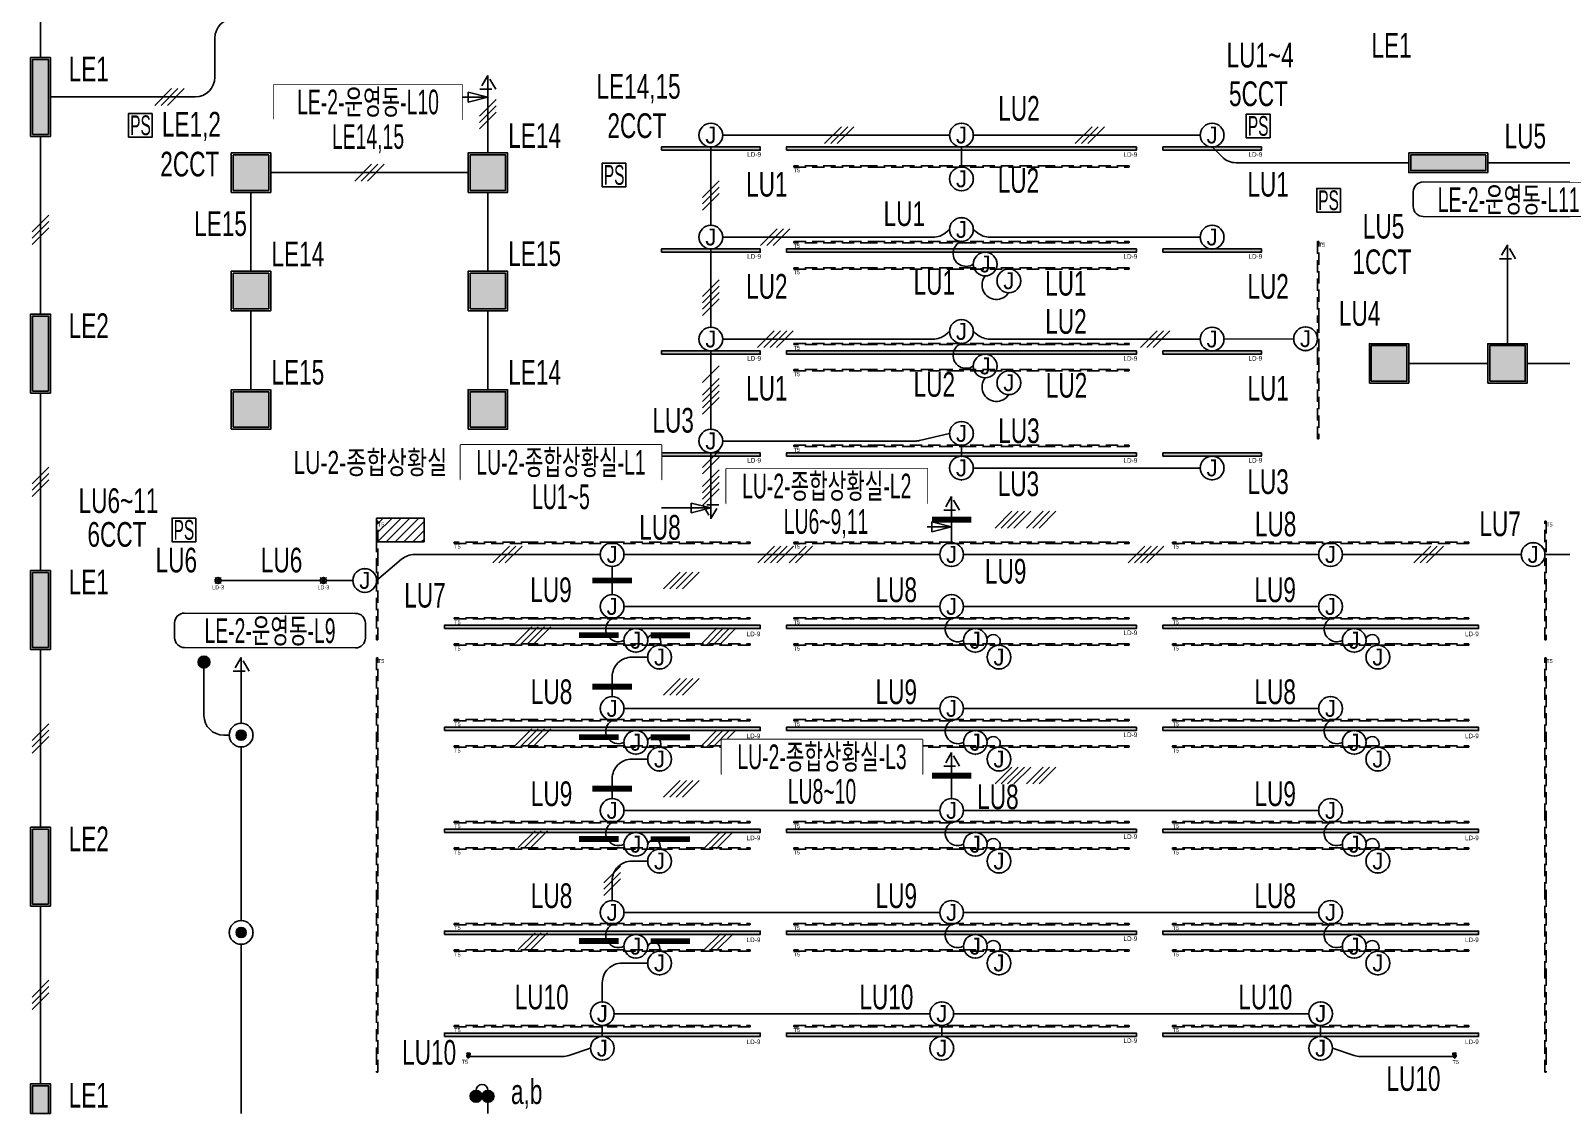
# Model space of a CAD drawing. Header units: millimetres. Extents: x 86947 to 500447, y -530175 to 1059536.
# Drawn here: x 300700 to 323969, y -170650 to -154191 of the extents above; entities that cross this region are included whole.
import ezdxf
from ezdxf.enums import TextEntityAlignment as Align
from ezdxf.xclip import XClip

# ---------------------------------------------------------------- set-up
doc = ezdxf.new("R2010")
doc.units = ezdxf.units.MM
doc.header["$LTSCALE"] = 150
doc.header["$XCLIPFRAME"] = 2
doc.set_wipeout_variables(frame=1)
for name, pattern in [('D1', [3, 1, -1, 1]), ('DASHDOT', [25.4, 12.7, -6.35, 0, -6.35]), ('DASHED2', [0.375, 0.25, -0.125]), ('DH-HID2', [1.2, 0.8, -0.4])]:
    doc.linetypes.add(name, pattern=pattern)
for name, color, linetype in [('------01 Distribution Panel', 3, 'Continuous'), ('------01 Distribution Panel_UPS_Emgency', 232, 'Continuous'), ('------03 Lighting Fixture', 3, 'Continuous'), ('------04 Lighting Switch', 2, 'Continuous'), ('------04 Number of Strands (가닥수)', 1, 'Continuous'), ('-----20 General Symbol', 3, 'Continuous'), ('-----21 Embeded Wire in Ceiling or Wall', 4, 'Continuous'), ('-----23 Concealed or Exposed Wire', 4, 'D1'), ('-----29 Indicator', 1, 'Continuous'), ('6', 6, 'Continuous'), ('e', 1, 'Continuous'), ('ELE4', 3, 'Continuous'), ('FU-FURM', 1, 'DH-HID2'), ('I-C-LIGHT', 10, 'Continuous'), ('I-C-MAIN', 4, 'Continuous')]:
    doc.layers.add(name, color=color, linetype=linetype)
doc.styles.add('ELEC', font='')
doc.styles.get('ELEC').set_extended_font_data('Dotum')

# ---------------------------------------------------------------- blocks, each defined once
blk = doc.blocks.new('*U15')
blk.add_lwpolyline([(150, 0), (-150, 0), (-150, -300), (150, -300)], close=True)
at = {"style": 'ELEC', "width": 0.6}
blk.add_text('PS', height=250, dxfattribs=at).set_placement((0, -150), align=Align.MIDDLE)
blk = doc.blocks.new('*U12')
h = blk.add_hatch(color=256)
edge = h.paths.add_edge_path()
edge.add_arc((0, -75), 75, 0, 360)
blk.add_circle((0, -75), 75)
blk = doc.blocks.new('E16')
at = {"linetype": 'Continuous'}
h = blk.add_hatch(color=256, dxfattribs=at)
h.dxf.hatch_style = 1
h.paths.add_polyline_path([(570, -120), (570, 120), (-570, 120), (-570, -120)])
blk.add_lwpolyline([(600, 150), (-600, 150), (-600, -150), (600, -150)], close=True, dxfattribs=at)
at = {"color": 1, "linetype": 'Continuous'}
blk.add_lwpolyline([(570, 120), (-570, 120), (-570, -120), (570, -120)], close=True, dxfattribs=at)
blk = doc.blocks.new('E21')
h = blk.add_hatch(color=256)
h.dxf.hatch_style = 1
h.paths.add_polyline_path([(-270, 270), (-270, -270), (270, -270), (270, 270)])
blk.add_lwpolyline([(-300, -300), (300, -300), (300, 300), (-300, 300)], close=True)
at = {"color": 1, "linetype": 'Continuous'}
blk.add_lwpolyline([(-270, -270), (270, -270), (270, 270), (-270, 270)], close=True, dxfattribs=at)
blk = doc.blocks.new('D02')
at = {"linetype": 'Continuous'}
for radius in [150, 64.3]:
    blk.add_circle((0, 0), radius, dxfattribs=at)
for p in [(-150, 0), (0, 150), (150, 0), (0, -150)]:
    blk.add_point(p)
blk = doc.blocks.new('G07-1')
blk.add_hatch(color=256).paths.add_polyline_path([(64, 0, 1), (-64, 0, 1)])
blk.add_blockref('D02', (0, 0))
blk = doc.blocks.new('O04')
blk.add_circle((0, 0), 150)
for p in [(-150, 0), (0, 150), (150, 0), (0, -150)]:
    blk.add_point(p)
at = {"style": 'ELEC'}
blk.add_text('J', height=214, dxfattribs=at).set_placement((0, 0), align=Align.MIDDLE)
blk = doc.blocks.new('*U13')
h = blk.add_hatch(color=256)
edge = h.paths.add_edge_path()
edge.add_arc((-75, -75), 75, 0, 360)
h = blk.add_hatch(color=256)
edge = h.paths.add_edge_path()
edge.add_arc((75, -75), 75, 0, 360)
for centre in [(-75, -75), (75, -75)]:
    blk.add_circle(centre, 75)
blk.add_arc((0, 0), 75, 0, 180)
blk.add_point((150, -75))
blk = doc.blocks.new('O07')
blk.add_lwpolyline([(0, -100), (173, 0), (0, 100)], close=True)
blk = doc.blocks.new('*U44')
at = {"color": 0}
for p, q in [((-186, -106), (26, 106)), ((-106, -106), (106, 106)), ((-26, -106), (186, 106))]:
    blk.add_line(p, q, dxfattribs=at)
blk = doc.blocks.new('*U49')
at = {"color": 0}
for p, q in [((-346, -106), (-134, 106)), ((-266, -106), (-54, 106)), ((-186, -106), (26, 106)), ((-106, -106), (106, 106)), ((54, -106), (266, 106)), ((134, -106), (346, 106))]:
    blk.add_line(p, q, dxfattribs=at)
blk = doc.blocks.new('*U47')
at = {"color": 0}
for p, q in [((-226, -106), (-14, 106)), ((-146, -106), (66, 106)), ((-66, -106), (146, 106)), ((14, -106), (226, 106))]:
    blk.add_line(p, q, dxfattribs=at)
blk = doc.blocks.new('*U50')
at = {"color": 0}
for p, q in [((-386, -106), (-174, 106)), ((-306, -106), (-94, 106)), ((-226, -106), (-14, 106)), ((-146, -106), (66, 106)), ((14, -106), (226, 106)), ((94, -106), (306, 106)), ((174, -106), (386, 106))]:
    blk.add_line(p, q, dxfattribs=at)
blk = doc.blocks.new('*U46')
at = {"color": 0}
for p, q in [((-306, -106), (-94, 106)), ((-226, -106), (-14, 106)), ((-146, -106), (66, 106)), ((-66, -106), (146, 106)), ((94, -106), (306, 106))]:
    blk.add_line(p, q, dxfattribs=at)
blk = doc.blocks.new('A02')
h = blk.add_hatch()
h.set_pattern_fill('ANSI31', color=256, scale=25, style=0)
h.set_pattern_definition([(45, (-2000, -19200), (-56.1266, 56.1266), [])])
h.paths.add_polyline_path([(-300, 300), (-300, 0), (300, 0), (300, 300)])
blk.add_lwpolyline([(300, 0), (-300, 0), (-300, 300), (300, 300)], close=True)
blk = doc.blocks.new('line lt2')
at = {"layer": 'I-C-LIGHT', "ltscale": 0.3, "true_color": 0xfeeab9}
h = blk.add_hatch(color=254, dxfattribs=at)
h.dxf.hatch_style = 1
h.paths.add_polyline_path([(1471994, 279764), (1477314, 279764), (1477314, 279814), (1471994, 279814)])
at = {"layer": 'I-C-LIGHT', "color": 251, "ltscale": 0.3}
blk.add_lwpolyline([(1471994, 279764), (1477314, 279764), (1477314, 279814), (1471994, 279814)], close=True, dxfattribs=at)
at = {"layer": 'I-C-MAIN'}
for points in [[(1471994, 279814), (1477314, 279814)], [(1471994, 279764), (1477314, 279764)]]:
    blk.add_lwpolyline(points, dxfattribs=at)
at = {"color": 9, "insert": (1477117, 279735), "char_height": 70, "width": 560.53, "attachment_point": 1, "line_spacing_factor": 0.45, "style": 'ELEC'}
blk.add_mtext('LD-9', dxfattribs=at)
blk = doc.blocks.new('A$C092A2ABF')
at = {"layer": 'ELE4', "color": 1, "ltscale": 10}
blk.add_lwpolyline([(6, 11), (6, 0), (32, 0), (32, 11)], close=True, dxfattribs=at)
blk.add_circle((19, 26), 11.2, dxfattribs=at)
for centre, start, end in [((-5, 21), 318.5135, 357.6446), ((43, 21), 182.3554, 221.4865)]:
    blk.add_arc(centre, 14.5, start, end, dxfattribs=at)
at = {"layer": 'FU-FURM', "linetype": 'DASHDOT', "ltscale": 30}
for p, q in [((0, 26), (39, 26)), ((19, 6), (19, 45))]:
    blk.add_line(p, q, dxfattribs=at)
blk = doc.blocks.new('LD-3')
at = {"layer": 'I-C-LIGHT', "color": 1}
for p, q in [((851536, 286856), (851443, 286950)), ((851536, 286950), (851443, 286856))]:
    blk.add_line(p, q, dxfattribs=at)
at = {"layer": 'I-C-LIGHT', "color": 5}
for radius in [46.2, 21.1, 15.8]:
    blk.add_circle((851490, 286903), radius, dxfattribs=at)
at = {"layer": 'I-C-LIGHT', "color": 251}
blk.add_circle((851490, 286903), 15, dxfattribs=at)
at = {"layer": 'I-C-LIGHT', "color": 9, "insert": (851490, 286799), "char_height": 60, "width": 195.11, "attachment_point": 5, "style": 'ELEC'}
blk.add_mtext('LD-3', dxfattribs=at)

msp = doc.modelspace()

# ---------------------------------------------------------------- hatches: boundary and pattern name
at = {"layer": 'I-C-LIGHT', "ltscale": 0.3, "true_color": 0xfeeab9}
h = msp.add_hatch(color=254, dxfattribs=at)
h.dxf.hatch_style = 1
h.paths.add_polyline_path([(310290, -155960), (310290, -156010), (311790, -156010), (311790, -155960)])
h = msp.add_hatch(color=254, dxfattribs=at)
h.dxf.hatch_style = 1
h.paths.add_polyline_path([(317911, -155960), (317911, -156010), (319410, -156010), (319410, -155960)])
h = msp.add_hatch(color=254, dxfattribs=at)
h.dxf.hatch_style = 1
h.paths.add_polyline_path([(310290, -157510), (310290, -157560), (311790, -157560), (311790, -157510)])
h = msp.add_hatch(color=254, dxfattribs=at)
h.dxf.hatch_style = 1
h.paths.add_polyline_path([(317911, -157510), (317911, -157560), (319410, -157560), (319410, -157510)])
h = msp.add_hatch(color=254, dxfattribs=at)
h.dxf.hatch_style = 1
h.paths.add_polyline_path([(310290, -159060), (310290, -159110), (311790, -159110), (311790, -159060)])
h = msp.add_hatch(color=254, dxfattribs=at)
h.dxf.hatch_style = 1
h.paths.add_polyline_path([(317911, -159060), (317911, -159110), (319410, -159110), (319410, -159060)])
h = msp.add_hatch(color=254, dxfattribs=at)
h.dxf.hatch_style = 1
h.paths.add_polyline_path([(310290, -160610), (310290, -160660), (311790, -160660), (311790, -160610)])
h = msp.add_hatch(color=254, dxfattribs=at)
h.dxf.hatch_style = 1
h.paths.add_polyline_path([(317911, -160610), (317911, -160660), (319410, -160660), (319410, -160610)])
h = msp.add_hatch(color=254, dxfattribs=at)
h.dxf.hatch_style = 1
h.paths.add_polyline_path([(306990, -163280), (311790, -163280), (311790, -163230), (306990, -163230)])
h = msp.add_hatch(color=254, dxfattribs=at)
h.dxf.hatch_style = 1
h.paths.add_polyline_path([(317910, -163280), (322710, -163280), (322710, -163230), (317910, -163230)])
h = msp.add_hatch(color=254, dxfattribs=at)
h.dxf.hatch_style = 1
h.paths.add_polyline_path([(306990, -164830), (311790, -164830), (311790, -164780), (306990, -164780)])
h = msp.add_hatch(color=254, dxfattribs=at)
h.dxf.hatch_style = 1
h.paths.add_polyline_path([(317910, -164830), (322710, -164830), (322710, -164780), (317910, -164780)])
h = msp.add_hatch(color=254, dxfattribs=at)
h.dxf.hatch_style = 1
h.paths.add_polyline_path([(306990, -166380), (311790, -166380), (311790, -166330), (306990, -166330)])
h = msp.add_hatch(color=254, dxfattribs=at)
h.dxf.hatch_style = 1
h.paths.add_polyline_path([(317910, -166380), (322710, -166380), (322710, -166330), (317910, -166330)])
h = msp.add_hatch(color=254, dxfattribs=at)
h.dxf.hatch_style = 1
h.paths.add_polyline_path([(306990, -167930), (311790, -167930), (311790, -167880), (306990, -167880)])
h = msp.add_hatch(color=254, dxfattribs=at)
h.dxf.hatch_style = 1
h.paths.add_polyline_path([(317910, -167930), (322710, -167930), (322710, -167880), (317910, -167880)])
h = msp.add_hatch(color=254, dxfattribs=at)
h.dxf.hatch_style = 1
h.paths.add_polyline_path([(306990, -169480), (311790, -169480), (311790, -169430), (306990, -169430)])
h = msp.add_hatch(color=254, dxfattribs=at)
h.dxf.hatch_style = 1
h.paths.add_polyline_path([(317910, -169480), (322710, -169480), (322710, -169430), (317910, -169430)])

# ---------------------------------------------------------------- linework, layer by layer
at = {"layer": '------01 Distribution Panel', "color": 1, "elevation": 0}
for points in [[(304402, -155538), (307257, -155538), (307257, -155013), (304402, -155013)], [(307235, -161015), (310289, -161015), (310289, -160490), (307235, -160490)], [(311275, -161377), (314330, -161377), (314330, -160852), (311275, -160852)], [(311203, -165492), (314257, -165492), (314257, -164967), (311203, -164967)]]:
    msp.add_lwpolyline(points, close=True, dxfattribs=at)
at = {"layer": '-----21 Embeded Wire in Ceiling or Wall'}
for p, q in [((303500, -154900), (303500, -154305)), ((301000, -155200), (303200, -155200)), ((303335, -163880), (303335, -164600)), ((303720, -164900), (303635, -164900))]:
    msp.add_line(p, q, dxfattribs=at)
at = {"layer": '-----21 Embeded Wire in Ceiling or Wall', "elevation": 0}
for points in [[(300850, -151900), (300850, -154600)], [(307650, -156050), (307650, -154875)], [(300850, -155800), (300850, -158500)], [(311220, -155780), (314670, -155780)], [(315030, -155780), (318480, -155780)], [(311040, -155960), (311040, -157150)], [(314850, -155960), (314850, -156265)], [(304350, -156350), (307350, -156350)], [(322850, -156200), (325450, -156200)], [(304050, -156650), (304050, -157850)], [(307650, -156650), (307650, -157850)], [(311040, -157510), (311040, -158700)], [(323150, -158950), (323150, -157450)], [(304050, -158450), (304050, -159650)], [(307650, -159650), (307650, -158450)], [(318840, -158880), (319900, -158875)], [(311040, -159060), (311040, -160250)], [(321650, -159250), (322850, -159250)], [(323450, -159250), (324650, -159250)], [(300850, -159700), (300850, -162400)], [(314850, -160495), (314850, -160660)], [(311040, -160610), (311040, -161610)], [(315030, -160840), (318480, -160840)], [(314700, -161975), (314700, -161275)], [(309720, -162155), (314520, -162155)], [(314880, -162155), (320280, -162155)], [(320640, -162155), (323360, -162155)], [(309540, -162335), (309540, -162765)], [(303596, -162550), (305104, -162550)], [(305196, -162550), (305600, -162550)], [(309720, -162945), (314520, -162945)], [(314880, -162945), (320280, -162945)], [(300850, -163600), (300850, -166300)], [(303900, -164720), (303900, -163720)], [(309720, -164495), (314520, -164495)], [(314880, -164495), (320280, -164495)], [(303900, -165080), (303900, -167720)], [(314700, -165865), (314700, -165165)], [(309720, -166045), (314520, -166045)], [(314880, -166045), (320280, -166045)], [(300850, -167500), (300850, -170200)], [(309720, -167595), (314520, -167595)], [(314880, -167595), (320280, -167595)], [(303900, -168080), (303900, -170650)], [(309570, -169135), (314370, -169135)], [(314730, -169135), (320130, -169135)], [(309390, -169315), (309390, -169480)], [(314550, -169315), (314550, -169480)], [(320310, -169315), (320310, -169480)], [(307652, -170650), (307652, -170480)]]:
    msp.add_lwpolyline(points, dxfattribs=at)
for points in [[(318660, -155960), (318813, -156112, 0.198841), (319025, -156200), (321650, -156200)], [(311220, -157330), (314421, -157330, 0.169387), (314607, -157265), (314670, -157215)], [(315030, -157215), (315093, -157265, 0.169387), (315279, -157330), (315279, -157330), (318480, -157330)], [(314850, -157395, 1.131986), (315030, -157740)], [(315210, -157920, 1.052583), (315570, -158175)], [(311220, -158880), (314421, -158880, 0.169387), (314607, -158815), (314670, -158765)], [(315030, -158765), (315093, -158815, 0.169387), (315279, -158880), (315279, -158880), (318480, -158880)], [(314850, -158945, 1.131986), (315030, -159290)], [(315210, -159470, 1.052583), (315570, -159725)], [(311220, -160430), (314143, -160430, 0.057317), (314211, -160422), (314670, -160315)], [(309360, -162155), (306535, -162155, 0.178067), (306340, -162226), (305960, -162550)], [(323720, -162155), (324800, -162155, -0.414214), (325100, -162455), (325100, -162504)], [(309540, -163125, 0.980226), (309720, -163460)], [(314700, -163125, 0.980226), (314880, -163460)], [(320460, -163125, 0.980226), (320640, -163460)], [(310260, -163535, 1.040999), (310082, -163425)], [(315420, -163535, 1.040999), (315242, -163425)], [(321180, -163535, 1.040999), (321002, -163425)], [(310080, -163715), (309840, -163715, 0.414214), (309540, -164015), (309540, -164315)], [(309540, -164675, 0.980226), (309720, -165010)], [(314700, -164675, 0.980226), (314880, -165010)], [(320460, -164675, 0.980226), (320640, -165010)], [(310260, -165085, 1.040999), (310082, -164975)], [(315420, -165085, 1.040999), (315242, -164975)], [(321180, -165085, 1.040999), (321002, -164975)], [(310080, -165265), (309840, -165265, 0.414214), (309540, -165565), (309540, -165865)], [(309540, -166225, 0.980226), (309720, -166560)], [(314700, -166225, 0.980226), (314880, -166560)], [(320460, -166225, 0.980226), (320640, -166560)], [(310260, -166635, 1.086726), (310080, -166560)], [(315420, -166635, 1.040999), (315242, -166525)], [(321180, -166635, 1.040999), (321002, -166525)], [(310080, -166815), (309840, -166815, 0.414214), (309540, -167115), (309540, -167415)], [(309540, -167775, 0.980226), (309720, -168110)], [(314700, -167775, 0.980226), (314880, -168110)], [(320460, -167775, 0.980226), (320640, -168110)], [(310260, -168185, 0.992299), (310080, -168110)], [(315420, -168185, 1.040999), (315242, -168075)], [(321180, -168185, 1.040999), (321002, -168075)], [(310080, -168365), (309690, -168365, 0.414214), (309390, -168665), (309390, -168955)], [(307374, -169784), (308787, -169784, 0.079837), (308881, -169769), (309210, -169660)], [(322326, -169784), (320913, -169784, -0.079837), (320819, -169769), (320490, -169660)]]:
    msp.add_lwpolyline(points, format="xyb", dxfattribs=at)
at = {"layer": '-----21 Embeded Wire in Ceiling or Wall'}
for centre, start, end in [((303800, -154305), 90, 180), ((303200, -154900), 270, 0), ((303635, -164600), 180, 270)]:
    msp.add_arc(centre, 300, start, end, dxfattribs=at)
at = {"layer": '-----29 Indicator'}
msp.add_line((307650, -155203), (307257, -155203), dxfattribs=at)
at = {"layer": '-----29 Indicator', "color": 1}
for p, q in [((307650, -155203), (307350, -155128)), ((307350, -155128), (307350, -155278)), ((307350, -155278), (307650, -155203)), ((311040, -161447), (310740, -161372)), ((310740, -161372), (310740, -161522)), ((310740, -161522), (311040, -161447))]:
    msp.add_line(p, q, dxfattribs=at)
at = {"color": 1, "linetype": 'Continuous', "elevation": 0}
for points in [[(321718, -156867, 0.414214), (321868, -157017), (324468, -157022, 0.414214), (324618, -156872), (324618, -156647, 0.414214), (324468, -156497), (321868, -156492, 0.414214), (321718, -156642)], [(302889, -163419, 0.414214), (303039, -163569), (305639, -163574, 0.414214), (305789, -163424), (305789, -163199, 0.414214), (305639, -163049), (303039, -163044, 0.414214), (302889, -163194)]]:
    msp.add_lwpolyline(points, format="xyb", close=True, dxfattribs=at)
at = {"layer": 'e', "elevation": 0}
for points in [[(316500, -161625, 0, 0, 0), (315000, -161625, 90, 90, 0), (314400, -161625, 0, 0, 0)], [(311340, -162550, 0, 0, 0), (309840, -162550, 90, 90, 0), (309240, -162550, 0, 0, 0)], [(307538, -163381, 0, 0, 0), (309038, -163381, 90, 90, 0), (309638, -163381, 0, 0, 0)], [(312225, -163382, 0, 0, 0), (310725, -163382, 90, 90, 0), (310125, -163382, 0, 0, 0)], [(311340, -164165, 0, 0, 0), (309840, -164165, 90, 90, 0), (309240, -164165, 0, 0, 0)], [(307538, -164931, 0, 0, 0), (309038, -164931, 90, 90, 0), (309638, -164931, 0, 0, 0)], [(312225, -164932, 0, 0, 0), (310725, -164932, 90, 90, 0), (310125, -164932, 0, 0, 0)], [(311340, -165715, 0, 0, 0), (309840, -165715, 90, 90, 0), (309240, -165715, 0, 0, 0)], [(316500, -165515, 0, 0, 0), (315000, -165515, 90, 90, 0), (314400, -165515, 0, 0, 0)], [(307538, -166481, 0, 0, 0), (309038, -166481, 90, 90, 0), (309638, -166481, 0, 0, 0)], [(312225, -166482, 0, 0, 0), (310725, -166482, 90, 90, 0), (310125, -166482, 0, 0, 0)], [(307538, -168031, 0, 0, 0), (309038, -168031, 90, 90, 0), (309638, -168031, 0, 0, 0)], [(312225, -168032, 0, 0, 0), (310725, -168032, 90, 90, 0), (310125, -168032, 0, 0, 0)]]:
    msp.add_lwpolyline(points, format="xyseb", dxfattribs=at)
at = {"layer": 'I-C-LIGHT', "color": 251, "ltscale": 0.3, "elevation": 0}
for points in [[(310290, -156010), (311790, -156010), (311790, -155960), (310290, -155960), (310290, -156010)], [(317911, -156010), (319410, -156010), (319410, -155960), (317911, -155960), (317911, -156010)], [(310290, -157560), (311790, -157560), (311790, -157510), (310290, -157510), (310290, -157560)], [(317911, -157560), (319410, -157560), (319410, -157510), (317911, -157510), (317911, -157560)], [(310290, -159110), (311790, -159110), (311790, -159060), (310290, -159060), (310290, -159110)], [(317911, -159110), (319410, -159110), (319410, -159060), (317911, -159060), (317911, -159110)], [(310290, -160660), (311790, -160660), (311790, -160610), (310290, -160610), (310290, -160660)]]:
    msp.add_lwpolyline(points, dxfattribs=at)
at = {"layer": 'I-C-LIGHT', "linetype": 'DASHED2', "ltscale": 5, "elevation": 0}
for points in [[(312300, -156265), (313500, -156265), (313500, -156245), (312300, -156245)], [(313500, -156265), (314700, -156265), (314700, -156245), (313500, -156245)], [(314700, -156265), (315000, -156265), (315000, -156245), (314700, -156245)], [(315000, -156265), (316200, -156265), (316200, -156245), (315000, -156245)], [(316200, -156265), (317400, -156265), (317400, -156245), (316200, -156245)], [(312300, -157395), (313500, -157395), (313500, -157415), (312300, -157415)], [(313500, -157395), (314700, -157395), (314700, -157415), (313500, -157415)], [(314700, -157395), (315000, -157395), (315000, -157415), (314700, -157415)], [(315000, -157395), (316200, -157395), (316200, -157415), (315000, -157415)], [(316200, -157395), (317400, -157395), (317400, -157415), (316200, -157415)], [(320260, -157397), (320260, -158597), (320280, -158597), (320280, -157397)], [(312300, -157815), (313500, -157815), (313500, -157795), (312300, -157795)], [(313500, -157815), (314700, -157815), (314700, -157795), (313500, -157795)], [(314700, -157815), (315000, -157815), (315000, -157795), (314700, -157795)], [(315000, -157815), (316200, -157815), (316200, -157795), (315000, -157795)], [(316200, -157815), (317400, -157815), (317400, -157795), (316200, -157795)], [(320260, -159197), (320260, -158597), (320280, -158597), (320280, -159197)], [(312300, -158945), (313500, -158945), (313500, -158965), (312300, -158965)], [(313500, -158945), (314700, -158945), (314700, -158965), (313500, -158965)], [(314700, -158945), (315000, -158945), (315000, -158965), (314700, -158965)], [(315000, -158945), (316200, -158945), (316200, -158965), (315000, -158965)], [(316200, -158945), (317400, -158945), (317400, -158965), (316200, -158965)], [(312300, -159365), (313500, -159365), (313500, -159345), (312300, -159345)], [(313500, -159365), (314700, -159365), (314700, -159345), (313500, -159345)], [(314700, -159365), (315000, -159365), (315000, -159345), (314700, -159345)], [(315000, -159365), (316200, -159365), (316200, -159345), (315000, -159345)], [(316200, -159365), (317400, -159365), (317400, -159345), (316200, -159345)], [(320260, -160397), (320260, -159197), (320280, -159197), (320280, -160397)], [(312300, -160495), (313500, -160495), (313500, -160515), (312300, -160515)], [(313500, -160495), (314700, -160495), (314700, -160515), (313500, -160515)], [(314700, -160495), (315000, -160495), (315000, -160515), (314700, -160515)], [(315000, -160495), (316200, -160495), (316200, -160515), (315000, -160515)], [(316200, -160495), (317400, -160495), (317400, -160515), (316200, -160515)], [(305980, -162250), (305980, -161650), (305960, -161650), (305960, -162250)], [(323720, -162250), (323720, -161650), (323740, -161650), (323740, -162250)], [(307140, -161985), (308340, -161985), (308340, -161965), (307140, -161965)], [(308340, -161985), (309540, -161985), (309540, -161965), (308340, -161965)], [(310740, -161985), (309540, -161985), (309540, -161965), (310740, -161965)], [(311640, -161985), (310740, -161985), (310740, -161965), (311640, -161965)], [(312300, -161985), (313500, -161985), (313500, -161965), (312300, -161965)], [(313500, -161985), (314700, -161985), (314700, -161965), (313500, -161965)], [(314700, -161985), (315000, -161985), (315000, -161965), (314700, -161965)], [(315000, -161985), (316200, -161985), (316200, -161965), (315000, -161965)], [(316200, -161985), (317400, -161985), (317400, -161965), (316200, -161965)], [(318060, -161985), (318960, -161985), (318960, -161965), (318060, -161965)], [(318960, -161985), (320160, -161985), (320160, -161965), (318960, -161965)], [(321360, -161985), (320160, -161985), (320160, -161965), (321360, -161965)], [(322560, -161985), (321360, -161985), (321360, -161965), (322560, -161965)], [(305980, -163450), (305980, -162250), (305960, -162250), (305960, -163450)], [(323720, -163450), (323720, -162250), (323740, -162250), (323740, -163450)], [(307140, -163135), (308340, -163135), (308340, -163115), (307140, -163115)], [(308340, -163135), (309540, -163135), (309540, -163115), (308340, -163115)], [(310740, -163135), (309540, -163135), (309540, -163115), (310740, -163115)], [(311640, -163135), (310740, -163135), (310740, -163115), (311640, -163115)], [(312300, -163115), (313500, -163115), (313500, -163135), (312300, -163135)], [(313500, -163115), (314700, -163115), (314700, -163135), (313500, -163135)], [(314700, -163115), (315000, -163115), (315000, -163135), (314700, -163135)], [(315000, -163115), (316200, -163115), (316200, -163135), (315000, -163135)], [(316200, -163115), (317400, -163115), (317400, -163135), (316200, -163135)], [(318060, -163135), (318960, -163135), (318960, -163115), (318060, -163115)], [(318960, -163135), (320160, -163135), (320160, -163115), (318960, -163115)], [(321360, -163135), (320160, -163135), (320160, -163115), (321360, -163115)], [(322560, -163135), (321360, -163135), (321360, -163115), (322560, -163115)], [(307140, -163535), (308340, -163535), (308340, -163515), (307140, -163515)], [(308340, -163535), (309540, -163535), (309540, -163515), (308340, -163515)], [(310740, -163535), (309540, -163535), (309540, -163515), (310740, -163515)], [(311640, -163535), (310740, -163535), (310740, -163515), (311640, -163515)], [(312300, -163535), (313500, -163535), (313500, -163515), (312300, -163515)], [(313500, -163535), (314700, -163535), (314700, -163515), (313500, -163515)], [(314700, -163535), (315000, -163535), (315000, -163515), (314700, -163515)], [(315000, -163535), (316200, -163535), (316200, -163515), (315000, -163515)], [(316200, -163535), (317400, -163535), (317400, -163515), (316200, -163515)], [(318060, -163535), (318960, -163535), (318960, -163515), (318060, -163515)], [(318960, -163535), (320160, -163535), (320160, -163515), (318960, -163515)], [(321360, -163535), (320160, -163535), (320160, -163515), (321360, -163515)], [(322560, -163535), (321360, -163535), (321360, -163515), (322560, -163515)], [(305980, -164925), (305980, -163725), (305960, -163725), (305960, -164925)], [(323720, -164925), (323720, -163725), (323740, -163725), (323740, -164925)], [(307140, -164685), (308340, -164685), (308340, -164665), (307140, -164665)], [(308340, -164685), (309540, -164685), (309540, -164665), (308340, -164665)], [(310740, -164685), (309540, -164685), (309540, -164665), (310740, -164665)], [(311640, -164685), (310740, -164685), (310740, -164665), (311640, -164665)], [(312300, -164665), (313500, -164665), (313500, -164685), (312300, -164685)], [(313500, -164665), (314700, -164665), (314700, -164685), (313500, -164685)], [(314700, -164665), (315000, -164665), (315000, -164685), (314700, -164685)], [(315000, -164665), (316200, -164665), (316200, -164685), (315000, -164685)], [(316200, -164665), (317400, -164665), (317400, -164685), (316200, -164685)], [(318060, -164685), (318960, -164685), (318960, -164665), (318060, -164665)], [(318960, -164685), (320160, -164685), (320160, -164665), (318960, -164665)], [(321360, -164685), (320160, -164685), (320160, -164665), (321360, -164665)], [(322560, -164685), (321360, -164685), (321360, -164665), (322560, -164665)], [(305980, -166125), (305980, -164925), (305960, -164925), (305960, -166125)], [(323720, -166125), (323720, -164925), (323740, -164925), (323740, -166125)], [(307140, -165085), (308340, -165085), (308340, -165065), (307140, -165065)], [(308340, -165085), (309540, -165085), (309540, -165065), (308340, -165065)], [(310740, -165085), (309540, -165085), (309540, -165065), (310740, -165065)], [(311640, -165085), (310740, -165085), (310740, -165065), (311640, -165065)], [(312300, -165085), (313500, -165085), (313500, -165065), (312300, -165065)], [(313500, -165085), (314700, -165085), (314700, -165065), (313500, -165065)], [(314700, -165085), (315000, -165085), (315000, -165065), (314700, -165065)], [(315000, -165085), (316200, -165085), (316200, -165065), (315000, -165065)], [(316200, -165085), (317400, -165085), (317400, -165065), (316200, -165065)], [(318060, -165085), (318960, -165085), (318960, -165065), (318060, -165065)], [(318960, -165085), (320160, -165085), (320160, -165065), (318960, -165065)], [(321360, -165085), (320160, -165085), (320160, -165065), (321360, -165065)], [(322560, -165085), (321360, -165085), (321360, -165065), (322560, -165065)], [(305980, -167325), (305980, -166125), (305960, -166125), (305960, -167325)], [(323720, -167325), (323720, -166125), (323740, -166125), (323740, -167325)], [(307140, -166235), (308340, -166235), (308340, -166215), (307140, -166215)], [(308340, -166235), (309540, -166235), (309540, -166215), (308340, -166215)], [(310740, -166235), (309540, -166235), (309540, -166215), (310740, -166215)], [(311640, -166235), (310740, -166235), (310740, -166215), (311640, -166215)], [(312300, -166215), (313500, -166215), (313500, -166235), (312300, -166235)], [(313500, -166215), (314700, -166215), (314700, -166235), (313500, -166235)], [(314700, -166215), (315000, -166215), (315000, -166235), (314700, -166235)], [(315000, -166215), (316200, -166215), (316200, -166235), (315000, -166235)], [(316200, -166215), (317400, -166215), (317400, -166235), (316200, -166235)], [(318060, -166235), (318960, -166235), (318960, -166215), (318060, -166215)], [(318960, -166235), (320160, -166235), (320160, -166215), (318960, -166215)], [(321360, -166235), (320160, -166235), (320160, -166215), (321360, -166215)], [(322560, -166235), (321360, -166235), (321360, -166215), (322560, -166215)], [(307140, -166635), (308340, -166635), (308340, -166615), (307140, -166615)], [(308340, -166635), (309540, -166635), (309540, -166615), (308340, -166615)], [(310740, -166635), (309540, -166635), (309540, -166615), (310740, -166615)], [(311640, -166635), (310740, -166635), (310740, -166615), (311640, -166615)], [(312300, -166635), (313500, -166635), (313500, -166615), (312300, -166615)], [(313500, -166635), (314700, -166635), (314700, -166615), (313500, -166615)], [(314700, -166635), (315000, -166635), (315000, -166615), (314700, -166615)], [(315000, -166635), (316200, -166635), (316200, -166615), (315000, -166615)], [(316200, -166635), (317400, -166635), (317400, -166615), (316200, -166615)], [(318060, -166635), (318960, -166635), (318960, -166615), (318060, -166615)], [(318960, -166635), (320160, -166635), (320160, -166615), (318960, -166615)], [(321360, -166635), (320160, -166635), (320160, -166615), (321360, -166615)], [(322560, -166635), (321360, -166635), (321360, -166615), (322560, -166615)], [(305980, -168525), (305980, -167325), (305960, -167325), (305960, -168525)], [(323720, -168525), (323720, -167325), (323740, -167325), (323740, -168525)], [(307140, -167785), (308340, -167785), (308340, -167765), (307140, -167765)], [(308340, -167785), (309540, -167785), (309540, -167765), (308340, -167765)], [(310740, -167785), (309540, -167785), (309540, -167765), (310740, -167765)], [(311640, -167785), (310740, -167785), (310740, -167765), (311640, -167765)], [(312300, -167765), (313500, -167765), (313500, -167785), (312300, -167785)], [(313500, -167765), (314700, -167765), (314700, -167785), (313500, -167785)], [(314700, -167765), (315000, -167765), (315000, -167785), (314700, -167785)], [(315000, -167765), (316200, -167765), (316200, -167785), (315000, -167785)], [(316200, -167765), (317400, -167765), (317400, -167785), (316200, -167785)], [(318060, -167785), (318960, -167785), (318960, -167765), (318060, -167765)], [(318960, -167785), (320160, -167785), (320160, -167765), (318960, -167765)], [(321360, -167785), (320160, -167785), (320160, -167765), (321360, -167765)], [(322560, -167785), (321360, -167785), (321360, -167765), (322560, -167765)], [(307140, -168185), (308340, -168185), (308340, -168165), (307140, -168165)], [(308340, -168185), (309540, -168185), (309540, -168165), (308340, -168165)], [(310740, -168185), (309540, -168185), (309540, -168165), (310740, -168165)], [(311640, -168185), (310740, -168185), (310740, -168165), (311640, -168165)], [(312300, -168185), (313500, -168185), (313500, -168165), (312300, -168165)], [(313500, -168185), (314700, -168185), (314700, -168165), (313500, -168165)], [(314700, -168185), (315000, -168185), (315000, -168165), (314700, -168165)], [(315000, -168185), (316200, -168185), (316200, -168165), (315000, -168165)], [(316200, -168185), (317400, -168185), (317400, -168165), (316200, -168165)], [(318060, -168185), (318960, -168185), (318960, -168165), (318060, -168165)], [(318960, -168185), (320160, -168185), (320160, -168165), (318960, -168165)], [(321360, -168185), (320160, -168185), (320160, -168165), (321360, -168165)], [(322560, -168185), (321360, -168185), (321360, -168165), (322560, -168165)], [(305980, -169725), (305980, -168525), (305960, -168525), (305960, -169725)], [(323720, -169725), (323720, -168525), (323740, -168525), (323740, -169725)], [(307140, -169335), (308340, -169335), (308340, -169315), (307140, -169315)], [(308340, -169335), (309540, -169335), (309540, -169315), (308340, -169315)], [(310740, -169335), (309540, -169335), (309540, -169315), (310740, -169315)], [(311640, -169335), (310740, -169335), (310740, -169315), (311640, -169315)], [(312300, -169315), (313500, -169315), (313500, -169335), (312300, -169335)], [(313500, -169315), (314700, -169315), (314700, -169335), (313500, -169335)], [(314700, -169315), (315000, -169315), (315000, -169335), (314700, -169335)], [(315000, -169315), (316200, -169315), (316200, -169335), (315000, -169335)], [(316200, -169315), (317400, -169315), (317400, -169335), (316200, -169335)], [(318060, -169335), (318960, -169335), (318960, -169315), (318060, -169315)], [(318960, -169335), (320160, -169335), (320160, -169315), (318960, -169315)], [(321360, -169335), (320160, -169335), (320160, -169315), (321360, -169315)], [(322560, -169335), (321360, -169335), (321360, -169315), (322560, -169315)], [(305980, -170025), (305980, -169725), (305960, -169725), (305960, -170025)], [(323720, -170025), (323720, -169725), (323740, -169725), (323740, -170025)]]:
    msp.add_lwpolyline(points, close=True, dxfattribs=at)
at = {"layer": 'I-C-LIGHT', "color": 251, "ltscale": 0.3}
msp.add_lwpolyline([(317911, -160660), (319410, -160660), (319410, -160610), (317911, -160610), (317911, -160660)], dxfattribs=at)
at = {"layer": 'I-C-LIGHT', "color": 251, "ltscale": 0.3, "elevation": 0}
for points in [[(306990, -163280), (311790, -163280), (311790, -163230), (306990, -163230)], [(317910, -163280), (322710, -163280), (322710, -163230), (317910, -163230)], [(306990, -164830), (311790, -164830), (311790, -164780), (306990, -164780)], [(317910, -164830), (322710, -164830), (322710, -164780), (317910, -164780)], [(306990, -166380), (311790, -166380), (311790, -166330), (306990, -166330)], [(317910, -166380), (322710, -166380), (322710, -166330), (317910, -166330)], [(306990, -167930), (311790, -167930), (311790, -167880), (306990, -167880)], [(317910, -167930), (322710, -167930), (322710, -167880), (317910, -167880)], [(306990, -169480), (311790, -169480), (311790, -169430), (306990, -169430)], [(317910, -169480), (322710, -169480), (322710, -169430), (317910, -169430)]]:
    msp.add_lwpolyline(points, close=True, dxfattribs=at)

# ---------------------------------------------------------------- block references
at = {"layer": '------01 Distribution Panel_UPS_Emgency', "xscale": 1.2, "yscale": 1.2, "zscale": 1.2, "rotation": 180}
msp.add_blockref('A02', (306320, -161600), dxfattribs=at)
at = {"layer": '------03 Lighting Fixture', "rotation": 270}
for p in [(300850, -155200), (300850, -159100), (300850, -163000), (300850, -166900)]:
    msp.add_blockref('E16', p, dxfattribs=at)
at = {"layer": '------03 Lighting Fixture'}
for name, p in [('E21', (304050, -156350)), ('E21', (307650, -156350)), ('E16', (322250, -156200)), ('E21', (304050, -158150)), ('E21', (307650, -158150)), ('E21', (321350, -159250)), ('E21', (323150, -159250)), ('E21', (304050, -159950)), ('E21', (307650, -159950))]:
    msp.add_blockref(name, p, dxfattribs=at)
at = {"layer": '------03 Lighting Fixture', "xscale": 1.2, "yscale": 1.2, "zscale": 1.2}
for p in [(303900, -164900), (303900, -167900)]:
    msp.add_blockref('G07-1', p, dxfattribs=at)
at = {"layer": '------03 Lighting Fixture'}
ref = msp.add_blockref('E16', (300850, -170800), dxfattribs=dict(at, rotation=270))
XClip(ref).set_block_clipping_path([(-600, -150), (-150.0005139719, 150)])
at = {"layer": '------04 Lighting Switch', "xscale": 1.2, "yscale": 1.2, "zscale": 1.2}
for name, p in [('*U15', (302370, -155450)), ('*U15', (319360, -155460)), ('*U15', (309570, -156205)), ('*U15', (320430, -156590)), ('*U15', (303030, -161600)), ('*U12', (303335, -163700)), ('*U13', (307562, -170300))]:
    msp.add_blockref(name, p, dxfattribs=at)
at = {"layer": '------04 Number of Strands (가닥수)', "xscale": 1.2, "yscale": 1.2, "zscale": 1.2}
for name, p in [('*U44', (302810, -155200)), ('*U44', (312993, -155780)), ('*U44', (316803, -155780)), ('*U44', (305850, -156350)), ('*U44', (312019, -157330)), ('*U47', (312019, -158880)), ('*U44', (317795, -158880)), ('*U50', (315823, -161625)), ('*U44', (307947, -162155)), ('*U49', (312168, -162155)), ('*U47', (317653, -162155)), ('*U44', (321952, -162155)), ('*U47', (310590, -162550)), ('*U47', (308336, -163381)), ('*U47', (311154, -163399)), ('*U47', (310590, -164165)), ('*U47', (308336, -164931)), ('*U47', (311154, -164949)), ('*U50', (315823, -165515)), ('*U47', (310590, -165715)), ('*U44', (308336, -166481)), ('*U44', (311154, -166499)), ('*U44', (308336, -168031)), ('*U44', (311154, -168049))]:
    msp.add_blockref(name, p, dxfattribs=at)
at = {"layer": '------04 Number of Strands (가닥수)', "xscale": -1.2, "yscale": 1.2, "zscale": 1.2}
for name, p, rotation in [('*U44', (307650, -155462), 270), ('*U44', (311040, -156699), 90), ('*U44', (300850, -157218), 90), ('*U47', (311040, -158249), 90), ('*U46', (311040, -159655), 270), ('*U49', (311040, -160995), 270), ('*U44', (300850, -161050), 90), ('*U44', (300850, -164950), 90), ('*U44', (309540, -167115), 90), ('*U44', (300850, -168850), 90)]:
    msp.add_blockref(name, p, dxfattribs=dict(at, rotation=rotation))
at = {"layer": '-----20 General Symbol', "xscale": 1.2, "yscale": 1.2, "zscale": 1.2}
for p in [(311040, -155780), (314850, -155780), (318660, -155780), (314850, -156445), (314850, -157215), (311040, -157330), (318660, -157330), (315210, -157740), (315570, -157995), (314850, -158765), (320080, -158875), (311040, -158880), (318660, -158880), (315210, -159290), (315570, -159545), (311040, -160430), (314850, -160315), (314850, -160840), (318660, -160840), (309540, -162155), (314700, -162155), (320460, -162155), (323540, -162155), (305780, -162550), (309540, -162945), (314700, -162945), (320460, -162945), (309900, -163460), (315060, -163460), (320820, -163460), (310260, -163715), (315420, -163715), (321180, -163715), (309540, -164495), (314700, -164495), (320460, -164495), (309900, -165010), (315060, -165010), (320820, -165010), (310260, -165265), (315420, -165265), (321180, -165265), (309540, -166045), (314700, -166045), (320460, -166045), (309900, -166560), (315060, -166560), (320820, -166560), (310260, -166815), (315420, -166815), (321180, -166815), (309540, -167595), (314700, -167595), (320460, -167595), (309900, -168110), (315060, -168110), (320820, -168110), (310260, -168365), (315420, -168365), (321180, -168365), (309390, -169135), (314550, -169135), (320310, -169135), (309390, -169660), (314550, -169660), (320310, -169660)]:
    msp.add_blockref('O04', p, dxfattribs=at)
at = {"layer": '-----23 Concealed or Exposed Wire', "xscale": 1.199999999953434, "yscale": 1.199999999953434, "zscale": 1.199999999953434}
for p, rotation in [((307650, -155083), 89.99999999999999), ((323150, -157658), 89.99999999999999), ((311040, -161402), 270), ((314700, -161483), 89.99999999999999), ((303900, -163928), 89.99999999999999), ((314700, -165373), 89.99999999999999)]:
    msp.add_blockref('O07', p, dxfattribs=dict(at, rotation=rotation))
at = {"layer": '6'}
for p, xscale, yscale, zscale, rotation in [((307324, -169731), -1.799999999999932, 1.799999999999932, 1.799999999999931, 174.3349900450037), ((322376, -169731), 1.799999999999929, 1.799999999999929, 1.799999999999929, 185.665009955023)]:
    msp.add_blockref('A$C092A2ABF', p, dxfattribs=dict(at, xscale=xscale, yscale=yscale, zscale=zscale, rotation=rotation))
at = {"layer": 'I-C-LIGHT'}
for name, p in [('line lt2', (-1159804, -435774)), ('line lt2', (-1159804, -437324)), ('line lt2', (-1159804, -438874)), ('line lt2', (-1159804, -440424)), ('LD-3', (-547940, -449453)), ('LD-3', (-546340, -449453)), ('line lt2', (-1159804, -443044)), ('line lt2', (-1159804, -444594)), ('line lt2', (-1159804, -446144)), ('line lt2', (-1159804, -447694)), ('line lt2', (-1159804, -449244))]:
    msp.add_blockref(name, p, dxfattribs=at)

# ---------------------------------------------------------------- texts
at = {"layer": '------04 Lighting Switch', "style": 'ELEC', "width": 0.7}
for s, p in [('LE1', (321387, -154415)), ('LU1~4', (319390, -154567)), ('LE1', (301584, -154774)), ('LE14,15', (309941, -155074)), ('5CCT', (319365, -155151)), ('LU2', (315724, -155373)), ('LE1,2', (303144, -155646)), ('LE14', (308362, -155786)), ('2CCT', (309916, -155636)), ('LU5', (323421, -155797, 0)), ('2CCT', (303120, -156220)), ('LU1', (311891, -156529)), ('LU2', (315716, -156469, 0)), ('LU1', (319511, -156529, 0)), ('LU1', (313981, -156977, 0)), ('LE15', (303587, -157127)), ('LU5', (321266, -157167)), ('LE14', (304762, -157586)), ('LE15', (308362, -157586)), ('1CCT', (321241, -157705)), ('LU2', (311891, -158079)), ('LU1', (314437, -158020, 0)), ('LU1', (316436, -158034, 0)), ('LU2', (319511, -158079, 0)), ('LU2', (316438, -158612, 0)), ('LU4', (320903, -158493, 0)), ('LE2', (301584, -158674)), ('LE15', (304762, -159386)), ('LE14', (308362, -159386)), ('LU2', (314437, -159570, 0)), ('LU2', (316447, -159582, 0)), ('LU1', (311891, -159629, 0)), ('LU1', (319511, -159629, 0)), ('LU3', (310467, -160114, 0)), ('LU3', (315724, -160274, 0)), ('LU3', (315716, -161080)), ('LU3', (319511, -161047, 0)), ('LU6~11', (302036, -161336)), ('6CCT', (302012, -161849)), ('LU8', (319625, -161691, 0)), ('LU7', (323038, -161691, 0)), ('LU6', (302915, -162239, 0)), ('LU6', (304515, -162239, 0)), ('LE1', (301584, -162574)), ('LU9', (315522, -162409, 0)), ('LU7', (306694, -162776, 0)), ('LU9', (308610, -162691, 0)), ('LU8', (313859, -162691, 0)), ('LU9', (319619, -162691, 0)), ('LU8', (308619, -164241, 0)), ('LU9', (313859, -164241, 0)), ('LU8', (319619, -164241, 0)), ('LU9', (308619, -165791, 0)), ('LU8', (315404, -165838, 0)), ('LU9', (319619, -165791, 0)), ('LE2', (301584, -166474)), ('LU8', (308619, -167341, 0)), ('LU9', (313859, -167341, 0)), ('LU8', (319619, -167341, 0)), ('LU10', (308469, -168881, 0)), ('LU10', (313709, -168881, 0)), ('LU10', (319469, -168881, 0)), ('LU10', (306758, -169722, 0)), ('LU10', (321721, -170120, 0)), ('LE1', (301584, -170374)), ('a,b', (308241, -170345))]:
    msp.add_text(s, height=375, dxfattribs=at).set_placement(p, align=Align.MIDDLE)
at = {"linetype": 'Continuous', "style": 'ELEC', "width": 0.6}
for s, p in [('LE-2-운영동-L11', (323168, -156757)), ('LE-2-운영동-L9', (304339, -163309))]:
    msp.add_text(s, height=375, dxfattribs=at).set_placement(p, align=Align.MIDDLE)
at = {"color": 9, "char_height": 70, "width": 560.53, "attachment_point": 1, "line_spacing_factor": 0.45, "style": 'ELEC'}
for insert in [(311593, -156038), (319213, -156038, 0), (311593, -157588), (319213, -157588, 0), (311593, -159138), (319213, -159138, 0), (319213, -160688, 0), (311584, -163327), (322504, -163327), (322504, -164877), (311584, -166427), (322504, -166427), (311584, -167977), (322504, -167977), (311584, -169527), (322504, -169527)]:
    msp.add_mtext('LD-9', dxfattribs=dict(at, insert=insert))
at = {"layer": 'I-C-LIGHT', "color": 9, "char_height": 60, "width": 195.11, "attachment_point": 5, "style": 'ELEC'}
for insert in [(312348, -156315), (312348, -157465), (320328, -157447, 0), (312348, -157865), (312348, -159015), (312348, -159415), (312348, -160565), (306028, -161700), (323788, -161700), (307188, -162035), (318108, -162035), (307188, -163185, 0), (312348, -163185, 0), (318108, -163185, 0), (307188, -163585), (312348, -163585), (318108, -163585), (306028, -163775, 0), (323788, -163775, 0), (307188, -164735, 0), (312348, -164735, 0), (318108, -164735, 0), (307188, -165135), (318108, -165135), (307188, -166285, 0), (312348, -166285, 0), (318108, -166285, 0), (307188, -166685), (312348, -166685), (318108, -166685), (307188, -167830, 0), (312348, -167835, 0), (318108, -167835, 0), (307188, -168235), (312348, -168235), (318108, -168235), (307188, -169385, 0), (312348, -169385, 0), (318108, -169385, 0), (307302, -169865), (322363, -169870)]:
    msp.add_mtext('T5', dxfattribs=dict(at, insert=insert))

# ---------------------------------------------------------------- next in the draw order: wipeouts: each hides what was drawn before it
at = {"color": 1}
for points in [[(304402, -155538), (307257, -155538), (307257, -155013), (304402, -155013)], [(307235, -161015), (310289, -161015), (310289, -160490), (307235, -160490)], [(311275, -161377), (314330, -161377), (314330, -160852), (311275, -160852)], [(311203, -165492), (314257, -165492), (314257, -164967), (311203, -164967)]]:
    msp.add_wipeout(points, dxfattribs=at)

# ---------------------------------------------------------------- next in the draw order: texts
at = {"color": 9, "char_height": 70, "width": 560.53, "attachment_point": 1, "line_spacing_factor": 0.45, "style": 'ELEC'}
for insert in [(311593, -160688), (311584, -164877)]:
    msp.add_mtext('LD-9', dxfattribs=dict(at, insert=insert))
at = {"layer": 'I-C-LIGHT', "color": 9, "insert": (312348, -165135), "char_height": 60, "width": 195.11, "attachment_point": 5, "style": 'ELEC'}
msp.add_mtext('T5', dxfattribs=at)

# ---------------------------------------------------------------- next in the draw order: wipeouts: each hides what was drawn before it
at = {"color": 1}
for points in [[(304402, -156063), (307257, -156063), (307257, -155538), (304402, -155538)], [(307235, -161540), (310289, -161540), (310289, -161015), (307235, -161015)], [(311275, -161902), (314330, -161902), (314330, -161377), (311275, -161377)], [(311203, -166017), (314257, -166017), (314257, -165492), (311203, -165492)]]:
    msp.add_wipeout(points, dxfattribs=at)

# ---------------------------------------------------------------- next in the draw order: linework, layer by layer
at = {"layer": '-----29 Indicator'}
for p, q in [((311040, -161447), (310289, -161447)), ((314700, -161735), (314330, -161735))]:
    msp.add_line(p, q, dxfattribs=at)
at = {"layer": '-----29 Indicator', "color": 1}
for p, q in [((314700, -161735), (314400, -161660)), ((314400, -161660), (314400, -161810)), ((314400, -161810), (314700, -161735))]:
    msp.add_line(p, q, dxfattribs=at)

# ---------------------------------------------------------------- next in the draw order: texts
at = {"layer": '------04 Lighting Switch', "style": 'ELEC', "width": 0.7}
msp.add_text('LU8', height=375, dxfattribs=at).set_placement((310267, -161742, 0), align=Align.MIDDLE)
at = {"style": 'ELEC', "width": 0.6}
for s, p in [('LE-2-운영동-L10', (305829, -155276)), ('LE14,15', (305829, -155801)), ('LU-2-종합상황실-L1', (308762, -160753)), ('LU-2-종합상황실-L2', (312802, -161114)), ('LU1~5', (308762, -161278)), ('LU6~9,11', (312791, -161653)), ('LU-2-종합상황실-L3', (312730, -165230)), ('LU8~10', (312730, -165755))]:
    msp.add_text(s, height=375, dxfattribs=at).set_placement(p, align=Align.MIDDLE_CENTER)
at = {"layer": 'I-C-LIGHT', "color": 9, "insert": (312348, -162035), "char_height": 60, "width": 195.11, "attachment_point": 5, "style": 'ELEC'}
msp.add_mtext('T5', dxfattribs=at)

# ---------------------------------------------------------------- next in the draw order: wipeouts: each hides what was drawn before it
at = {"color": 1}
msp.add_wipeout([(304507, -161018), (307223, -161018), (307223, -160493), (304507, -160493)], dxfattribs=at).dxf.layer = '------01 Distribution Panel'

# ---------------------------------------------------------------- next in the draw order: texts
at = {"layer": '------01 Distribution Panel_UPS_Emgency', "style": 'ELEC', "width": 0.7}
msp.add_text('LU-2-종합상황실', height=350, dxfattribs=at).set_placement((305865, -160755), align=Align.MIDDLE_CENTER)

doc.saveas('drawing.dxf')
